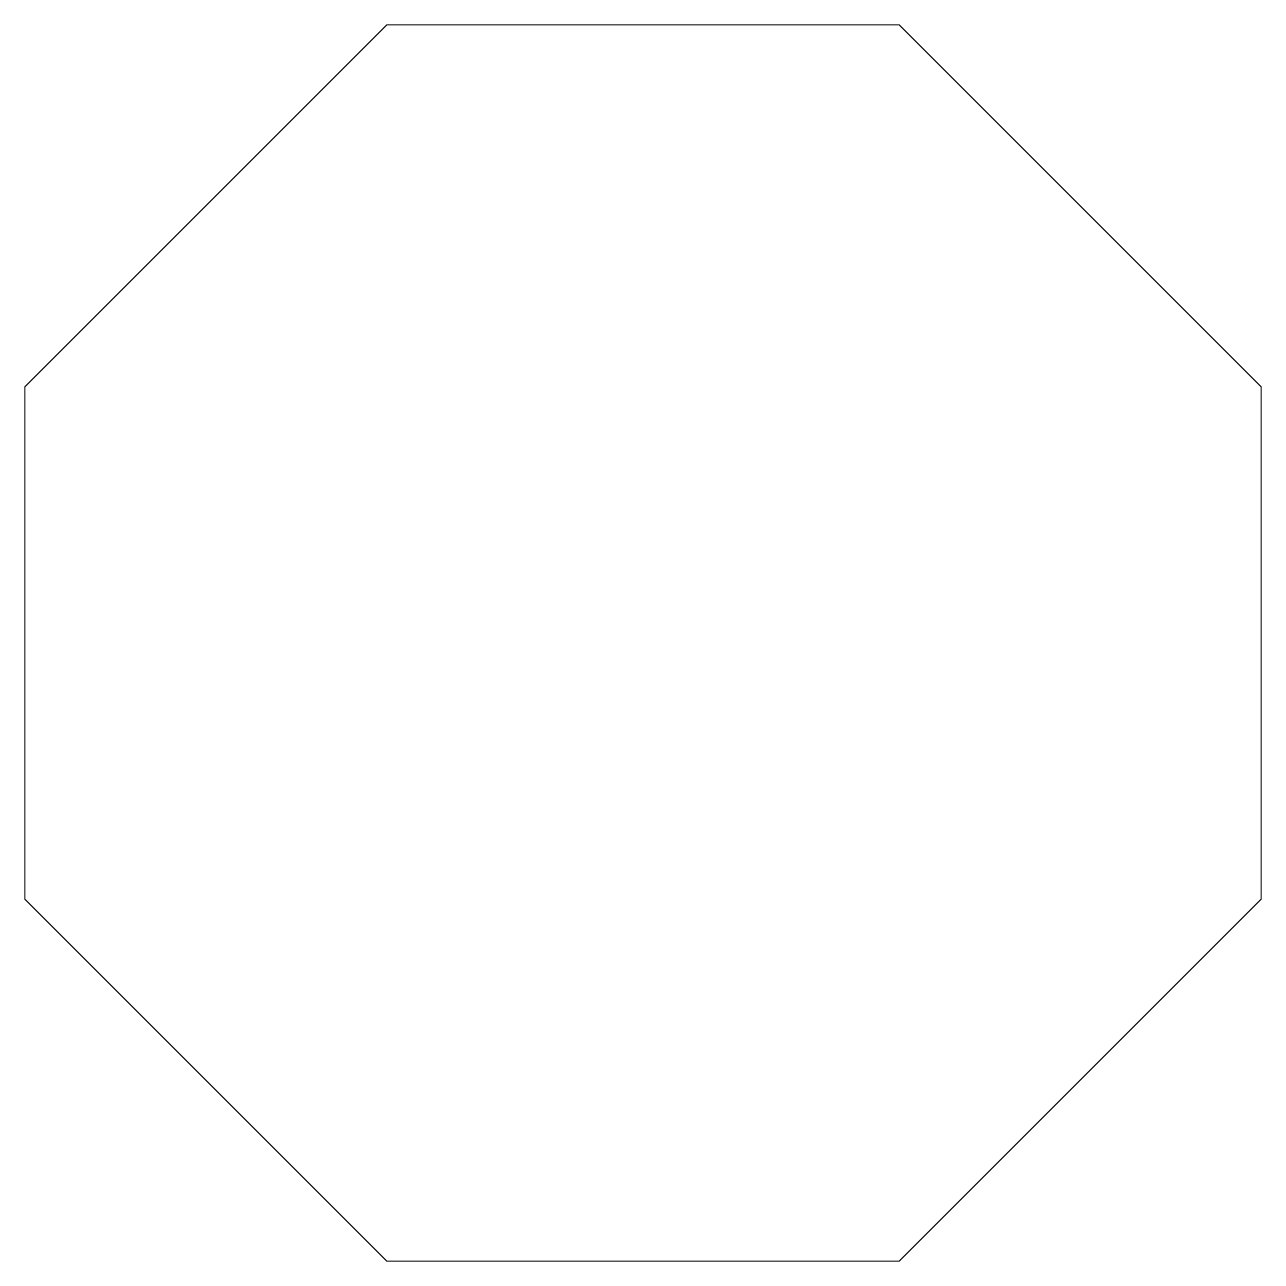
# Model space of a CAD drawing. Header units: inches. Extents: x -243 to 4698, y 287 to 1403.
# Drawn here: x 4466.4 to 4698.2, y 807 to 1038.8 of the extents above.
import ezdxf

# ---------------------------------------------------------------- set-up
doc = ezdxf.new("R2010")
doc.units = ezdxf.units.IN
doc.header["$MEASUREMENT"] = 0
doc.layers.add('GRID', color=1, linetype='Continuous', lineweight=9)

msp = doc.modelspace()

# ---------------------------------------------------------------- linework, layer by layer
at = {"layer": 'GRID'}
for p, q in [((4466.4, 970.88), (4534.29, 1038.76)), ((4534.29, 1038.76), (4630.29, 1038.76)), ((4698.17, 970.88), (4630.29, 1038.76)), ((4466.4, 874.88), (4466.4, 970.88)), ((4698.17, 874.88), (4698.17, 970.88)), ((4534.29, 806.99), (4466.4, 874.88)), ((4630.29, 806.99), (4698.17, 874.88)), ((4630.29, 806.99), (4534.29, 806.99))]:
    msp.add_line(p, q, dxfattribs=at)

doc.saveas('drawing.dxf')
